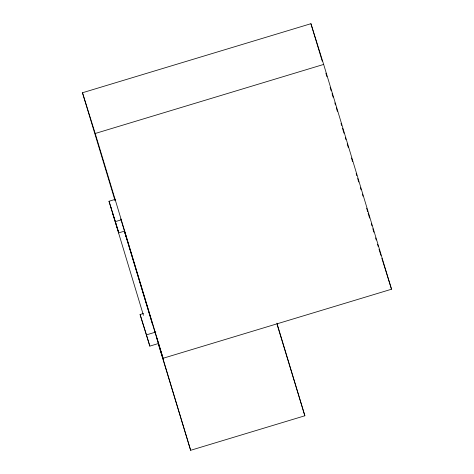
<?xml version="1.0" encoding="UTF-8"?>
<svg xmlns="http://www.w3.org/2000/svg" width="474" height="474" viewBox="0 0 474 474"><rect width="100%" height="100%" fill="white"/><g stroke="black" fill="none" stroke-linecap="round" stroke-linejoin="round"><path stroke-width="0.71" d="M114.915 200.2L82.476 92.75L310.926 23.7L323.659 64.428L391.524 289.223L163.074 358.273L156.71 337.903M82.476 92.75L95.209 133.484L323.659 64.428M143.456 315.334L109.002 201.254L115.721 199.222M109.002 201.254L115.366 221.619L121.415 219.788M112.397 212.494L118.761 232.858L124.81 231.028M158.577 343.472L149.837 346.115L140.079 314.511L143.438 313.492M140.079 314.511L146.448 334.875L155.851 332.031M158.239 343.697L190.643 450.3L304.865 415.775L276.911 323.173M379.01 249.194L380.989 255.51M381.866 258.318L391.524 289.223M304.865 415.775L277.16 324.72M114.394 198.505L115.028 200.543M120.757 218.875L190.643 450.3M124.366 230.791L124.792 232.147M126.167 236.751L124.472 231.176M154.696 331.267L155.33 333.305M158.298 343.188L158.725 344.545M110.377 205.852L111.017 207.89M310.926 23.7L322.237 61.164M325.863 73.18L326.93 76.717M330.135 87.317L331.202 90.854M332.055 93.68L333.121 97.217M334.828 102.87L335.468 104.991M336.321 107.817L337.387 111.354M341.019 123.37L341.659 125.492M342.512 128.318L344.006 133.265M345.285 137.507L345.925 139.629M347.205 143.871L348.272 147.402M351.477 158.008L352.543 161.545M356.17 173.561L356.809 175.682M357.663 178.508L358.729 182.04M360.436 187.698L361.081 189.819M362.361 194.062L363.001 196.183M366.627 208.199L367.694 211.73M368.12 213.146L369.613 218.093M371.32 223.746L371.966 225.867M372.819 228.699L373.885 232.23M375.592 237.889L376.232 240.004M377.511 244.246L378.151 246.367M95.209 133.484L163.074 358.273M124.395 231.194L152.35 323.795M115.366 221.619L118.761 232.858M146.448 334.875L149.837 346.115"/></g></svg>
